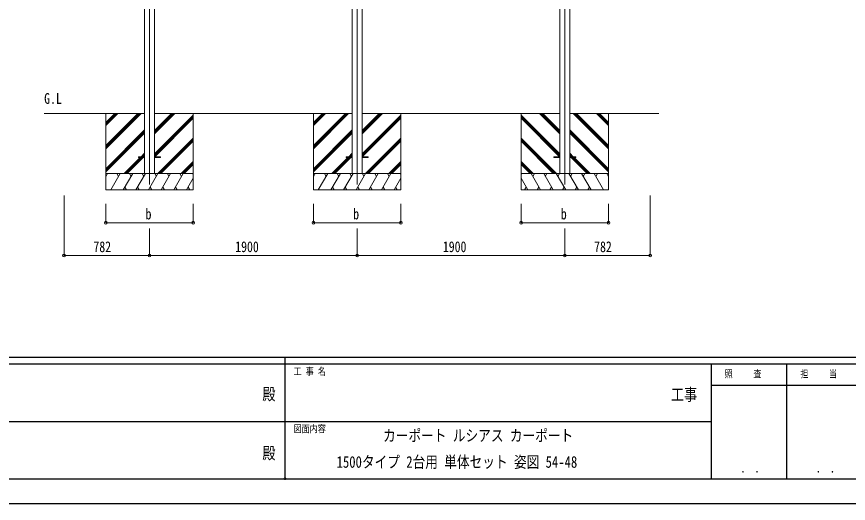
# Model space of a CAD drawing. Units: millimetres, scale not verified. Extents: x -12615 to 12615, y -8910 to 8910.
# Drawn here: x -2470 to 5141, y -8910 to -4455 of the extents above; entities that cross this region are included whole.
import ezdxf
from ezdxf.enums import TextEntityAlignment as Align

# ---------------------------------------------------------------- set-up
doc = ezdxf.new("R2010")
doc.units = ezdxf.units.MM
doc.header["$LTSCALE"] = 30
doc.header["$PDMODE"] = 32
doc.header["$PDSIZE"] = 15
doc.layers.add('0-2_USER1', color=92, linetype='Continuous')
doc.layers.add('0-7_YKK_ZWAK', color=134, linetype='Continuous')
for name, color, linetype, lineweight in [('0-3_YKK_12', 40, 'Continuous', 18), ('0-4_YKK_13', 120, 'Continuous', 18), ('0-5_YKK_A1', 120, 'Continuous', 18), ('0-6_YKK_D', 200, 'Continuous', 18)]:
    doc.layers.add(name, color=color, linetype=linetype, lineweight=lineweight)
doc.styles.add('ＭＳ ゴシック', font='')
doc.styles.get('ＭＳ ゴシック').set_extended_font_data('MS Gothic')

msp = doc.modelspace()

# ---------------------------------------------------------------- linework, layer by layer
at = {"layer": '0-3_YKK_12'}
for p, q in [((-1254.08, -2926.09), (-1254.08, -5991.27)), ((645.92, -2926.09), (645.92, -5991.27)), ((2545.92, -2926.09), (2545.92, -5991.27))]:
    msp.add_line(p, q, dxfattribs=at)
at = {"layer": '0-4_YKK_13'}
for p, q in [((-1354.08, -5736.77), (-1354.08, -5745.77)), ((-1354.08, -5736.77), (-1299.08, -5736.77)), ((-1354.08, -5745.77), (-1299.08, -5745.77)), ((-1209.08, -5736.77), (-1154.08, -5736.77)), ((-1209.08, -5745.77), (-1154.08, -5745.77)), ((-1154.08, -5736.77), (-1154.08, -5745.77)), ((545.92, -5736.77), (545.92, -5745.77)), ((600.92, -5736.77), (545.92, -5736.77)), ((600.92, -5745.77), (545.92, -5745.77)), ((745.92, -5736.77), (690.92, -5736.77)), ((745.92, -5745.77), (690.92, -5745.77)), ((745.92, -5736.77), (745.92, -5745.77)), ((2445.92, -5736.77), (2445.92, -5745.77)), ((2500.92, -5736.77), (2445.92, -5736.77)), ((2500.92, -5745.77), (2445.92, -5745.77)), ((2645.92, -5736.77), (2590.92, -5736.77)), ((2645.92, -5745.77), (2590.92, -5745.77)), ((2645.92, -5736.77), (2645.92, -5745.77))]:
    msp.add_line(p, q, dxfattribs=at)
at = {"layer": '0-5_YKK_A1'}
for p, q in [((600.72, -2674.59), (600.72, -5891.27)), ((691.12, -2674.59), (691.12, -5891.27)), ((-2217.79, -5341.27), (-1299.08, -5341.27)), ((-1654.08, -5341.27), (-1654.08, -6041.27)), ((-1654.08, -5635.24), (-1360.1, -5341.27)), ((-1654.08, -5649.39), (-1345.96, -5341.27)), ((-1654.08, -5663.53), (-1331.81, -5341.27)), ((-1654.08, -5423.11), (-1572.23, -5341.27)), ((-1654.08, -5437.25), (-1558.09, -5341.27)), ((-1654.08, -5451.4), (-1543.95, -5341.27)), ((-1209.08, -5526.9), (-1023.45, -5341.27)), ((-1209.08, -5512.75), (-1037.59, -5341.27)), ((-1209.08, -5498.61), (-1051.73, -5341.27)), ((-1209.08, -5341.27), (600.72, -5341.27)), ((-1209.08, -5710.74), (-854.08, -5355.75)), ((-1209.08, -5724.88), (-854.08, -5369.89)), ((-1206.82, -5736.77), (-854.08, -5384.03)), ((-854.08, -5341.27), (-854.08, -6041.27)), ((245.92, -5341.27), (245.92, -6041.27)), ((245.92, -5635.24), (539.9, -5341.27)), ((245.92, -5649.39), (554.04, -5341.27)), ((245.92, -5663.53), (568.19, -5341.27)), ((245.92, -5423.11), (327.77, -5341.27)), ((245.92, -5437.25), (341.91, -5341.27)), ((245.92, -5451.4), (356.05, -5341.27)), ((690.92, -5526.9), (876.55, -5341.27)), ((690.92, -5512.75), (862.41, -5341.27)), ((690.92, -5498.61), (848.27, -5341.27)), ((690.92, -5710.74), (1045.92, -5355.75)), ((690.92, -5724.88), (1045.92, -5369.89)), ((691.12, -5341.27), (2500.92, -5341.27)), ((693.18, -5736.77), (1045.92, -5384.03)), ((1045.92, -5341.27), (1045.92, -6041.27)), ((2145.92, -5341.27), (2145.92, -6041.27)), ((2500.92, -5710.74), (2145.92, -5355.75)), ((2500.92, -5724.88), (2145.92, -5369.89)), ((2498.66, -5736.77), (2145.92, -5384.03)), ((2500.92, -5526.9), (2315.29, -5341.27)), ((2500.92, -5512.75), (2329.43, -5341.27)), ((2500.92, -5498.61), (2343.57, -5341.27)), ((2590.92, -5341.27), (3405.95, -5341.27)), ((2945.92, -5663.53), (2623.66, -5341.27)), ((2945.92, -5649.39), (2637.8, -5341.27)), ((2945.92, -5635.24), (2651.94, -5341.27)), ((2945.92, -5451.4), (2835.79, -5341.27)), ((2945.92, -5437.25), (2849.93, -5341.27)), ((2945.92, -5423.11), (2864.07, -5341.27)), ((2945.92, -5341.27), (2945.92, -6041.27)), ((-1654.08, -5847.37), (-1299.08, -5492.38)), ((-1654.08, -5861.52), (-1299.08, -5506.52)), ((-1654.08, -5875.66), (-1299.08, -5520.66)), ((245.92, -5847.37), (600.92, -5492.38)), ((245.92, -5861.52), (600.92, -5506.52)), ((245.92, -5875.66), (600.92, -5520.66)), ((2945.92, -5847.37), (2590.92, -5492.38)), ((2945.92, -5861.52), (2590.92, -5506.52)), ((2945.92, -5875.66), (2590.92, -5520.66)), ((-1177.47, -5891.27), (-854.08, -5567.88)), ((-1163.33, -5891.27), (-854.08, -5582.02)), ((-1149.18, -5891.27), (-854.08, -5596.16)), ((722.53, -5891.27), (1045.92, -5567.88)), ((736.67, -5891.27), (1045.92, -5582.02)), ((750.82, -5891.27), (1045.92, -5596.16)), ((2469.31, -5891.27), (2145.92, -5567.88)), ((2455.17, -5891.27), (2145.92, -5582.02)), ((2441.03, -5891.27), (2145.92, -5596.16)), ((-1331.34, -5736.77), (-1299.08, -5704.51)), ((568.66, -5736.77), (600.92, -5704.51)), ((2623.18, -5736.77), (2590.92, -5704.51)), ((-1485.84, -5891.27), (-1340.34, -5745.77)), ((-1471.69, -5891.27), (-1326.19, -5745.77)), ((-1457.55, -5891.27), (-1312.05, -5745.77)), ((-1317.19, -5736.77), (-1299.08, -5718.65)), ((-1303.05, -5736.77), (-1299.08, -5732.79)), ((-965.34, -5891.27), (-854.08, -5780.01)), ((414.16, -5891.27), (559.66, -5745.77)), ((428.31, -5891.27), (573.81, -5745.77)), ((442.45, -5891.27), (587.95, -5745.77)), ((582.81, -5736.77), (600.92, -5718.65)), ((596.95, -5736.77), (600.92, -5732.79)), ((934.66, -5891.27), (1045.92, -5780.01)), ((2257.18, -5891.27), (2145.92, -5780.01)), ((2609.04, -5736.77), (2590.92, -5718.65)), ((2594.89, -5736.77), (2590.92, -5732.79)), ((2749.39, -5891.27), (2603.89, -5745.77)), ((2763.54, -5891.27), (2618.04, -5745.77)), ((2777.68, -5891.27), (2632.18, -5745.77)), ((-951.2, -5891.27), (-854.08, -5794.15)), ((-937.05, -5891.27), (-854.08, -5808.29)), ((948.8, -5891.27), (1045.92, -5794.15)), ((962.95, -5891.27), (1045.92, -5808.29)), ((2243.04, -5891.27), (2145.92, -5794.15)), ((2228.89, -5891.27), (2145.92, -5808.29)), ((-854.08, -5891.27), (-1654.08, -5891.27)), ((-1654.08, -5920.21), (-1637.37, -5891.27)), ((-1652.37, -5917.25), (-1654.08, -5914.29)), ((-1609.53, -6041.27), (-1522.93, -5891.27)), ((-1537.93, -5917.25), (-1552.93, -5891.27)), ((-1494.06, -6041.27), (-1407.46, -5891.27)), ((-1422.46, -5917.25), (-1437.46, -5891.27)), ((-1378.59, -6041.27), (-1291.99, -5891.27)), ((-1306.99, -5917.25), (-1321.99, -5891.27)), ((-1263.12, -6041.27), (-1176.52, -5891.27)), ((-1191.52, -5917.25), (-1206.52, -5891.27)), ((-1147.65, -6041.27), (-1061.05, -5891.27)), ((-1076.05, -5917.25), (-1091.05, -5891.27)), ((-1032.18, -6041.27), (-945.58, -5891.27)), ((-960.58, -5917.25), (-975.58, -5891.27)), ((-916.71, -6041.27), (-854.08, -5932.78)), ((-854.08, -5901.71), (-860.11, -5891.27)), ((1045.92, -5891.27), (245.92, -5891.27)), ((245.92, -5920.21), (262.63, -5891.27)), ((247.63, -5917.25), (245.92, -5914.29)), ((290.47, -6041.27), (377.07, -5891.27)), ((362.07, -5917.25), (347.07, -5891.27)), ((405.94, -6041.27), (492.54, -5891.27)), ((477.54, -5917.25), (462.54, -5891.27)), ((521.41, -6041.27), (608.01, -5891.27)), ((593.01, -5917.25), (578.01, -5891.27)), ((636.88, -6041.27), (723.48, -5891.27)), ((708.48, -5917.25), (693.48, -5891.27)), ((752.35, -6041.27), (838.95, -5891.27)), ((823.95, -5917.25), (808.95, -5891.27)), ((867.82, -6041.27), (954.42, -5891.27)), ((939.42, -5917.25), (924.42, -5891.27)), ((983.29, -6041.27), (1045.92, -5932.78)), ((1045.92, -5901.71), (1039.89, -5891.27)), ((2145.92, -5891.27), (2945.92, -5891.27)), ((2145.92, -5901.71), (2151.95, -5891.27)), ((2208.55, -6041.27), (2145.92, -5932.78)), ((2324.02, -6041.27), (2237.42, -5891.27)), ((2252.42, -5917.25), (2267.42, -5891.27)), ((2439.49, -6041.27), (2352.89, -5891.27)), ((2367.89, -5917.25), (2382.89, -5891.27)), ((2554.96, -6041.27), (2468.36, -5891.27)), ((2483.36, -5917.25), (2498.36, -5891.27)), ((2670.43, -6041.27), (2583.83, -5891.27)), ((2598.83, -5917.25), (2613.83, -5891.27)), ((2785.9, -6041.27), (2699.3, -5891.27)), ((2714.3, -5917.25), (2729.3, -5891.27)), ((2901.37, -6041.27), (2814.77, -5891.27)), ((2829.77, -5917.25), (2844.77, -5891.27)), ((2945.92, -5920.21), (2929.21, -5891.27)), ((2944.21, -5917.25), (2945.92, -5914.29)), ((-1654.08, -6041.27), (-854.08, -6041.27)), ((-1479.06, -6015.29), (-1464.06, -6041.27)), ((-1363.59, -6015.29), (-1348.59, -6041.27)), ((-1248.12, -6015.29), (-1233.12, -6041.27)), ((-1132.65, -6015.29), (-1117.65, -6041.27)), ((-1017.18, -6015.29), (-1002.18, -6041.27)), ((-901.71, -6015.29), (-886.71, -6041.27)), ((245.92, -6041.27), (1045.92, -6041.27)), ((420.94, -6015.29), (435.94, -6041.27)), ((536.41, -6015.29), (551.41, -6041.27)), ((651.88, -6015.29), (666.88, -6041.27)), ((767.35, -6015.29), (782.35, -6041.27)), ((882.82, -6015.29), (897.82, -6041.27)), ((998.29, -6015.29), (1013.29, -6041.27)), ((2945.92, -6041.27), (2145.92, -6041.27)), ((2193.55, -6015.29), (2178.55, -6041.27)), ((2309.02, -6015.29), (2294.02, -6041.27)), ((2424.49, -6015.29), (2409.49, -6041.27)), ((2539.96, -6015.29), (2524.96, -6041.27)), ((2655.43, -6015.29), (2640.43, -6041.27)), ((2770.9, -6015.29), (2755.91, -6041.27))]:
    msp.add_line(p, q, dxfattribs=at)
for points in [[(-1299.28, -2674.59), (-1299.08, -5166.27), (-1299.08, -5891.27)], [(-1208.88, -2674.59), (-1209.08, -5166.27), (-1209.08, -5891.27)], [(2500.72, -2674.59), (2500.92, -5166.27), (2500.92, -5891.27)], [(2591.12, -2674.59), (2590.92, -5166.27), (2590.92, -5891.27)]]:
    msp.add_lwpolyline(points, dxfattribs=at)
at = {"layer": '0-6_YKK_D'}
for p, q in [((-2036.18, -6092.27), (-2036.18, -6642.27)), ((3328.02, -6092.27), (3328.02, -6642.27)), ((-1654.08, -6169.88), (-1654.08, -6342.27)), ((-854.08, -6169.88), (-854.08, -6342.27)), ((245.92, -6169.88), (245.92, -6342.27)), ((1045.92, -6169.88), (1045.92, -6342.27)), ((2145.92, -6169.88), (2145.92, -6342.27)), ((2945.92, -6169.88), (2945.92, -6342.27)), ((-1654.08, -6341.27), (-854.08, -6341.27)), ((245.92, -6341.27), (1045.92, -6341.27)), ((2145.92, -6341.27), (2945.92, -6341.27)), ((-1254.08, -6393.27), (-1254.08, -6642.27)), ((-1254.08, -6393.27), (-1254.08, -6642.27)), ((645.92, -6393.27), (645.92, -6642.27)), ((645.92, -6393.27), (645.92, -6642.27)), ((2545.92, -6393.27), (2545.92, -6642.27)), ((2545.92, -6393.27), (2545.92, -6642.27)), ((-2036.18, -6641.27), (-1254.08, -6641.27)), ((-1254.08, -6641.27), (645.92, -6641.27)), ((2545.92, -6641.27), (645.92, -6641.27)), ((3328.02, -6641.27), (2545.92, -6641.27))]:
    msp.add_line(p, q, dxfattribs=at)
for centre in [(-1654.08, -6341.27), (-854.08, -6341.27), (245.92, -6341.27), (1045.92, -6341.27), (2145.92, -6341.27), (2945.92, -6341.27), (-2036.18, -6641.27), (-1254.08, -6641.27), (-1254.08, -6641.27), (645.92, -6641.27), (645.92, -6641.27), (2545.92, -6641.27), (2545.92, -6641.27), (3328.02, -6641.27)]:
    msp.add_circle(centre, 12.75, dxfattribs=at)
at = {"layer": '0-7_YKK_ZWAK'}
for p, q in [((11685.06, -7575), (-11714.94, -7575)), ((-14.94, -7575), (-14.94, -8685)), ((-14.94, -7635), (-3914.94, -7635)), ((3885.06, -7635), (-14.94, -7635)), ((4575.06, -7635), (4575.06, -8685)), ((5955.06, -7830), (3885.06, -7830)), ((-3892.44, -8160), (-14.94, -8160)), ((-14.94, -8160), (3885.06, -8160)), ((-3914.94, -8685), (-14.94, -8685)), ((-14.94, -8685), (3885.06, -8685)), ((3885.06, -8685), (5955.06, -8685))]:
    msp.add_line(p, q, dxfattribs=at)
msp.add_lwpolyline([(-12615, -8910), (12615, -8910), (12615, 8910), (-12615, 8910)], close=True, dxfattribs=at)
msp.add_lwpolyline([(5955.06, -7635), (3885.06, -7635), (3885.06, -8685)], dxfattribs=at)
msp.add_point((-14.94, -8685), dxfattribs=at)

# ---------------------------------------------------------------- texts
at = {"layer": '0-2_USER1', "style": 'ＭＳ ゴシック', "width": 0.8}
for s, p in [('カーポート ルシアス カーポート', (883.33, -8374.17)), ('1500タイプ 2台用 単体セット 姿図 54-48', (457.99, -8615.83))]:
    msp.add_text(s, height=106.3, dxfattribs=at).set_placement(p, align=Align.BOTTOM_LEFT)
at = {"layer": '0-5_YKK_A1', "style": 'ＭＳ ゴシック', "width": 0.8}
msp.add_text('G.L', height=98.97, dxfattribs=at).set_placement((-2217.96, -5283.34), align=Align.BOTTOM_LEFT)
at = {"layer": '0-6_YKK_D', "style": 'ＭＳ ゴシック', "width": 0.8}
for s, p in [('b', (-1290.08, -6340.47)), ('b', (609.92, -6340.47)), ('b', (2509.92, -6340.47)), ('782', (-1767.53, -6640.27)), ('1900', (-469.68, -6640.27)), ('1900', (1430.32, -6640.27)), ('782', (2814.57, -6640.27))]:
    msp.add_text(s, height=98.97, dxfattribs=at).set_placement(p, align=Align.BOTTOM_LEFT)
at = {"layer": '0-7_YKK_ZWAK', "style": 'ＭＳ ゴシック', "width": 0.8}
for s, height, p in [('工 事 名', 65.98, (63.81, -7755)), ('照     査', 65.98, (4009.26, -7777.5)), ('担     当', 65.98, (4701.66, -7777.5)), ('殿', 110, (-221, -7997.5)), ('工事', 110, (3517, -8002.4)), ('図面内容', 65.98, (63.81, -8280)), ('殿', 110, (-221, -8537.5)), ('． ．', 77.75, (4155, -8653.06)), ('． ．', 77.75, (4845, -8653.06))]:
    msp.add_text(s, height=height, dxfattribs=at).set_placement(p, align=Align.BOTTOM_LEFT)

doc.saveas('drawing.dxf')
